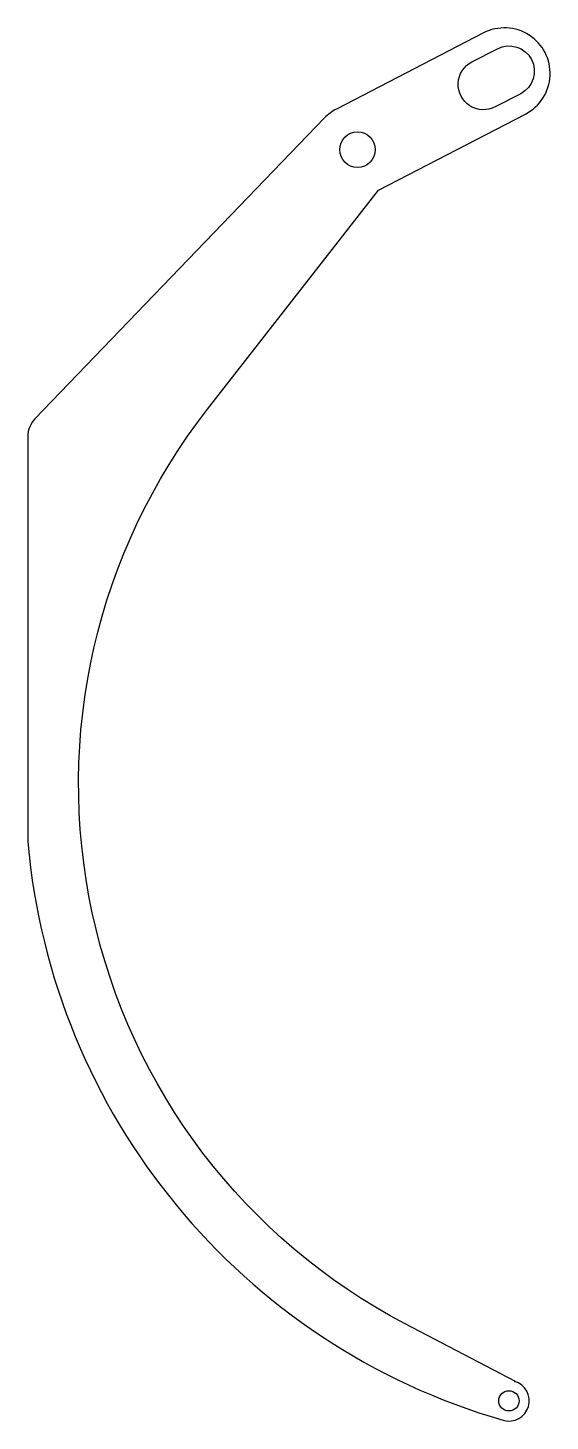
# Model space of a CAD drawing. Header units: millimetres. Extents: x 0 to 103, y -114 to 160.
import ezdxf

# ---------------------------------------------------------------- set-up
doc = ezdxf.new("R2010")
doc.units = ezdxf.units.MM

msp = doc.modelspace()

# ---------------------------------------------------------------- linework, layer by layer
for points in [[(1.4, 83.38, 0.194107), (0, 79.91), (0, 0, 0.309832), (93.76, -113.95, 1), (95.98, -106.27, 0.000458), (96.19, -106.33), (74.38, -94.92, -0.468365), (35.44, 85.29), (69.13, 128.42), (98.13, 143.42, 1), (89.87, 159.41), (60.87, 144.41, 0.081821), (58.52, 142.66)], [(92.17, 144.84, -1), (87.57, 153.72), (92.59, 156.31, -1), (97.19, 147.43)]]:
    msp.add_lwpolyline(points, format="xyb", close=True)
for centre, radius in [((65, 136.41), 3.5), ((94.87, -110.11), 2)]:
    msp.add_circle(centre, radius)

doc.saveas('drawing.dxf')
